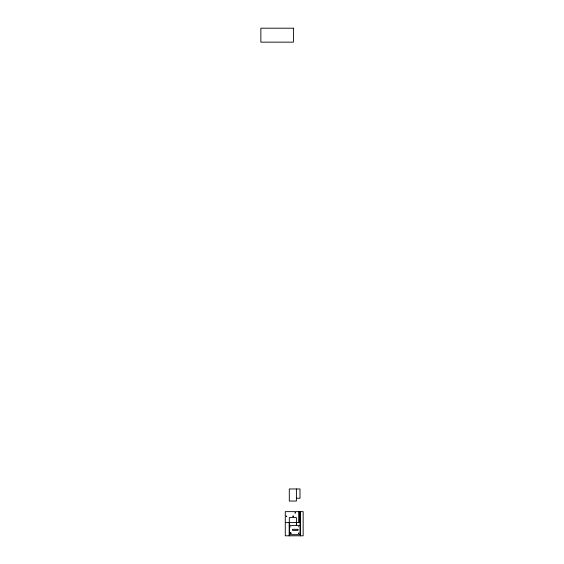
<?xml version="1.0" encoding="UTF-8"?>
<svg xmlns="http://www.w3.org/2000/svg" width="564" height="564" viewBox="0 0 564 564"><rect width="100%" height="100%" fill="white"/><g stroke="black" fill="none" stroke-linecap="round" stroke-linejoin="round"><path stroke-width="0.85" d="M289.304 522.574L289.304 535.8L289.304 517.576L296.403 517.576L296.403 525.401L296.403 522.602M290.968 532.966L290.488 532.79M298.864 533.565L298.264 533.199L298.927 532.98M290.989 533.382L290.481 533.593M290.904 533.41L290.488 533.495M286.23 515.997L286.879 516.264L286.23 516.532M290.812 526.861L290.488 526.875M298.222 530.209L298.25 529.533M295.064 512.535L295.176 513.282L295.324 512.549M290.446 532.895L290.848 532.825M298.73 526.839L298.342 526.698M296.403 498.245L299.992 498.245L299.992 488.974L289.304 488.974L289.304 501.043L296.403 501.043L296.403 488.974M300.478 511.64L303.143 511.64L303.143 535.8L285.292 535.8L285.285 511.64L300.478 511.64L300.478 535.8L300.478 534.672L289.304 534.672M285.285 522.595L299.985 522.574L299.985 511.64L299.985 534.672M289.297 525.401L299.992 525.401M298.694 511.64L298.694 522.595M292.843 516.229C293.731 517.498 293.661 514.967 292.85 516.194M293.414 28.2L260.857 28.2L260.857 42.152L293.414 42.152L293.414 28.2M297.503 529.321L292.497 529.321L292.497 530.379L297.503 530.379L297.503 529.321"/></g></svg>
